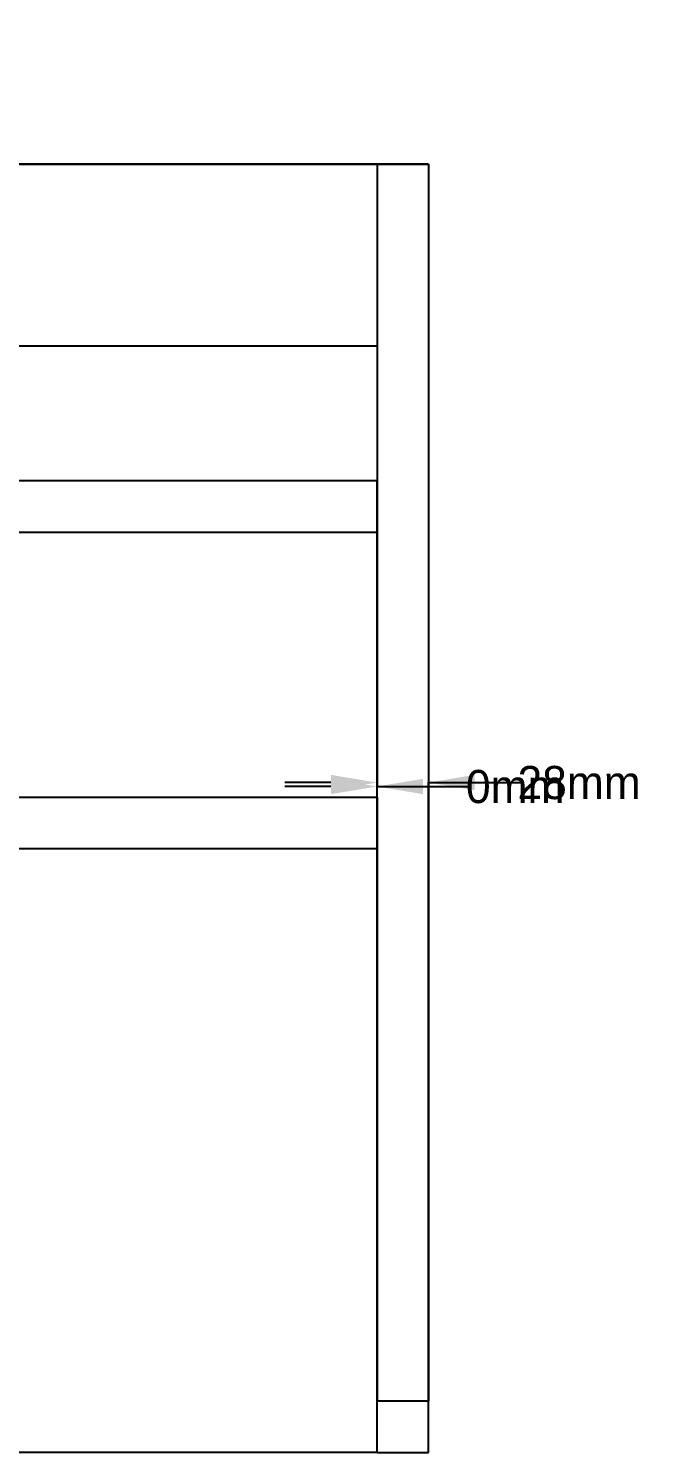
# Model space of a CAD drawing. Extents: x -220 to 711, y -42 to 774.
# Drawn here: x 373 to 711, y 0 to 774 of the extents above; entities that cross this region are included whole.
import ezdxf

# ---------------------------------------------------------------- set-up
doc = ezdxf.new("R2010")
doc.units = 0
doc.layers.get('0').update_dxf_attribs({"linetype": 'CONTINUOUS'})
doc.layers.get('DEFPOINTS').update_dxf_attribs({"linetype": 'CONTINUOUS'})
doc.styles.add('SPACECLAIM_ASME_CB', font='SpaceClaim ASME.ttf')
doc.dimstyles.new('SPACECLAIM_ASME_CB', dxfattribs={"dimtxt": 0.18, "dimasz": 0.18, "dimexe": 0.18, "dimexo": 0.0625, "dimgap": 0.09, "dimtad": 0, "dimtih": 1, "dimtoh": 1, "dimzin": 0, "dimcen": 0.09, "dimazin": 3, "dimtfac": 1, "dimtofl": 0, "dimtmove": 0, "dimatfit": 3})

# ---------------------------------------------------------------- blocks, each defined once
blk = doc.blocks.new('*D1')
at = {"color": 7}
for p, q in [((279.38, 764.4), (254.38, 764.4)), ((254.38, 764.4), (254.38, 700)), ((0.06, 700), (254.56, 700)), ((589.94, 700), (254.2, 700)), ((254.38, 675), (254.38, 650))]:
    blk.add_line(p, q, dxfattribs=at)
for points in [[(250.21, 725), (258.54, 725), (254.38, 700)], [(258.54, 675), (250.21, 675), (254.38, 700)]]:
    blk.add_solid(points, dxfattribs=at)
at = {"layer": 'DEFPOINTS', "color": 0}
for p in [(0, 700), (254.38, 700), (590, 700)]:
    blk.add_point(p, dxfattribs=at)
at = {"color": 7, "linetype": 'CONTINUOUS', "style": 'SPACECLAIM_ASME_CB'}
blk.add_text('0mm', height=18, dxfattribs=at).set_placement((277.67, 755.4))
blk = doc.blocks.new('*D2')
at = {"color": 7}
for p, q in [((562, 699.94), (562, 361.66)), ((537, 361.84), (512, 361.84)), ((562, 0.06), (562, 362.02)), ((562, 361.84), (612, 361.84)), ((587, 361.84), (612, 361.84))]:
    blk.add_line(p, q, dxfattribs=at)
for points in [[(537, 357.68), (537, 366.01), (562, 361.84)], [(587, 366.01), (587, 357.68), (562, 361.84)]]:
    blk.add_solid(points, dxfattribs=at)
at = {"layer": 'DEFPOINTS', "color": 0}
for p in [(562, 700), (562, 361.84), (562, 0)]:
    blk.add_point(p, dxfattribs=at)
at = {"color": 7, "linetype": 'CONTINUOUS', "style": 'SPACECLAIM_ASME_CB'}
blk.add_text('0mm', height=18, dxfattribs=at).set_placement((610.29, 352.84))
blk = doc.blocks.new('*D4')
at = {"color": 7}
for p, q in [((0.06, 601.03), (250.28, 601.03)), ((561.94, 601.03), (249.92, 601.03)), ((275.1, 601.03), (250.1, 601.03)), ((250.1, 601.03), (250.1, 601.03)), ((250.1, 576.03), (250.1, 551.03))]:
    blk.add_line(p, q, dxfattribs=at)
for points in [[(245.94, 626.03), (254.27, 626.03), (250.1, 601.03)], [(254.27, 576.03), (245.94, 576.03), (250.1, 601.03)]]:
    blk.add_solid(points, dxfattribs=at)
at = {"layer": 'DEFPOINTS', "color": 0}
for p in [(0, 601.03), (250.1, 601.03), (562, 601.03)]:
    blk.add_point(p, dxfattribs=at)
at = {"color": 7, "linetype": 'CONTINUOUS', "style": 'SPACECLAIM_ASME_CB'}
blk.add_text('0mm', height=18, dxfattribs=at).set_placement((273.39, 592.03))
blk = doc.blocks.new('*D5')
at = {"color": 7}
for p, q in [((562, 699.94), (562, 363.82)), ((537, 364), (512, 364)), ((590, 28.06), (590, 364.18)), ((590, 364), (640, 364)), ((615, 364), (640, 364))]:
    blk.add_line(p, q, dxfattribs=at)
for points in [[(537, 359.83), (537, 368.17), (562, 364)], [(615, 368.17), (615, 359.83), (590, 364)]]:
    blk.add_solid(points, dxfattribs=at)
at = {"layer": 'DEFPOINTS', "color": 0}
for p in [(562, 700), (590, 364), (590, 28)]:
    blk.add_point(p, dxfattribs=at)
at = {"color": 7, "linetype": 'CONTINUOUS', "style": 'SPACECLAIM_ASME_CB'}
blk.add_text('28mm', height=18, dxfattribs=at).set_placement((638.31, 355))

msp = doc.modelspace()

# ---------------------------------------------------------------- linework, layer by layer
for p, q in [((0, 700), (562, 700)), ((590, 0), (590, 28)), ((562, 0), (28, 0)), ((562, 0), (590, 0))]:
    msp.add_line(p, q)
at = {"color": 7}
for p, q in [((562, 700), (590, 700)), ((562, 700), (562, 528)), ((590, 700), (590, 28)), ((562, 528), (0, 528)), ((562, 500), (562, 528)), ((28, 500), (562, 500)), ((562, 356), (562, 500)), ((106, 356), (562, 356)), ((562, 356), (562, 328)), ((562, 328), (28, 328)), ((562, 328), (562, 28)), ((562, 28), (590, 28))]:
    msp.add_line(p, q, dxfattribs=at)

# ---------------------------------------------------------------- dimensions: what is measured, and where the dimension line sits
for base, p1, p2, angle, picture, middle in [((254.375950132, 700), (0, 700), (590, 700), 90, '*D1', (300.165950132, 764.4042156632)), ((250.1047410265, 601.0304673763), (562, 601.0304673763), (0, 601.0304673763), 270, '*D4', (295.8947410265, 601.0304673763))]:
    dim = msp.add_linear_dim(base=base, p1=p1, p2=p2, angle=angle, text='{\\fSpaceClaim ASME CB|b0|i0;<>}', dimstyle='SPACECLAIM_ASME_CB', override={"dimtxt": 18, "dimasz": 25, "dimtad": 0, "dimtih": 1, "dimtoh": 1, "dimdec": 3, "dimlfac": 1, "dimzin": 8, "dimdsep": 44, "dimlunit": 2, "dimpost": 'mm', "dimsah": 1, "dimclrd": 7, "dimclre": 7, "dimclrt": 7, "dimadec": 1, "dimtdec": 3, "dimtix": 1, "dimtzin": 8}, dxfattribs=at)
    dim.commit()
    dim.dimension.update_dxf_attribs({"geometry": picture, "text_midpoint": middle, "dimtype": 160})
for base, p2, picture, middle in [((562, 361.8427574662), (562, 0), '*D2', (632.79, 361.8427574662)), ((590, 364), (590, 28), '*D5', (667.099, 364))]:
    dim = msp.add_linear_dim(base=base, p1=(562, 700), p2=p2, text='{\\fSpaceClaim ASME CB|b0|i0;<>}', dimstyle='SPACECLAIM_ASME_CB', override={"dimtxt": 18, "dimasz": 25, "dimtad": 0, "dimtih": 1, "dimtoh": 1, "dimdec": 3, "dimlfac": 1, "dimzin": 8, "dimdsep": 44, "dimlunit": 2, "dimpost": 'mm', "dimsah": 1, "dimclrd": 7, "dimclre": 7, "dimclrt": 7, "dimadec": 1, "dimtdec": 3, "dimtix": 1, "dimtzin": 8}, dxfattribs=at)
    dim.commit()
    dim.dimension.update_dxf_attribs({"geometry": picture, "text_midpoint": middle, "dimtype": 160})

doc.saveas('drawing.dxf')
